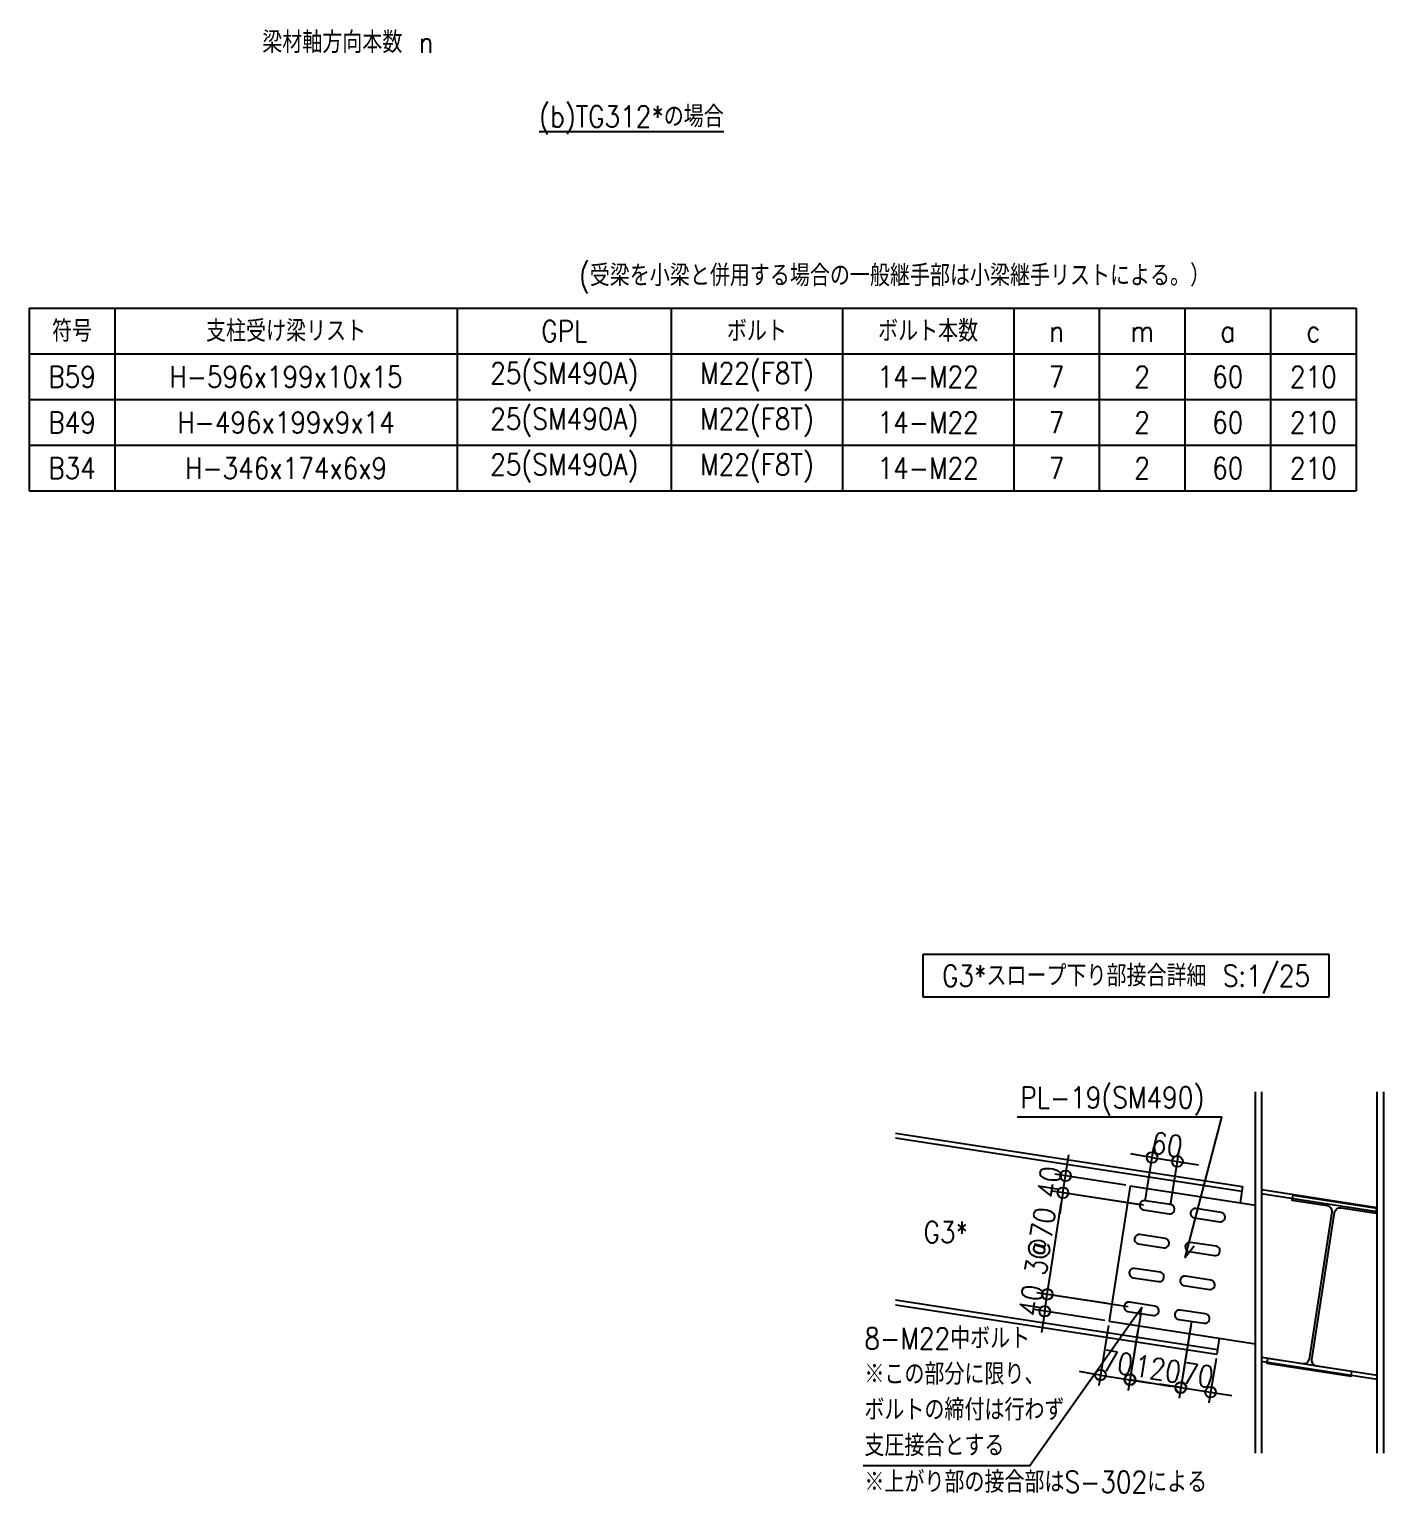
# Model space of a CAD drawing. Extents: x -668440 to 1010955, y -1678500 to 210463.
# Drawn here: x -292544 to -229254, y -1664291 to -1595931 of the extents above; entities that cross this region are included whole.
import ezdxf
from ezdxf.enums import TextEntityAlignment as Align

# ---------------------------------------------------------------- set-up
doc = ezdxf.new("R2010")
doc.units = 0
doc.header["$MEASUREMENT"] = 0
doc.layers.get('0').update_dxf_attribs({"color": 3, "linetype": 'CONTINUOUS'})
doc.layers.get('Defpoints').update_dxf_attribs({"color": 251, "linetype": 'CONTINUOUS'})
for name, color, linetype in [('Sプレート', 1, 'CONTINUOUS'), ('S大梁', 4, 'CONTINUOUS'), ('S柱', 4, 'CONTINUOUS'), ('寸法', 3, 'CONTINUOUS'), ('注記', 3, 'CONTINUOUS')]:
    doc.layers.add(name, color=color, linetype=linetype)
doc.styles.add('DRACAD', font='txt', dxfattribs={"width": 0.85, "bigfont": 'extfont2'})
doc.styles.add('S000', font='simplex.shx', dxfattribs={"width": 0.7, "bigfont": 'extfont2.shx'})
doc.dimstyles.new('S300d', dxfattribs={"dimscale": 300, "dimtxt": 0.999, "dimasz": 0.5, "dimexe": 0, "dimexo": 0.25, "dimgap": 0.1, "dimtad": 1, "dimdec": 0, "dimlfac": 0.8, "dimzin": 0, "dimdsep": 46, "dimtxsty": 'S000', "dimblk": 'ORIGIN', "dimcen": 1, "dimclrd": 256, "dimclre": 256, "dimclrt": 256, "dimadec": 0, "dimazin": 0, "dimtfac": 1, "dimtdec": 0, "dimtix": 1, "dimtmove": 2, "dimatfit": 3, "dimldrblk": 'OPEN30', "dimfxl": 1, "dimtolj": 1, "dimtzin": 0, "dimlwd": -1, "dimlwe": -1, "dimarcsym": 0})

# ---------------------------------------------------------------- blocks, each defined once
blk = doc.blocks.new('*T10398')
at = {"color": 0, "linetype": 'ByBlock', "lineweight": -2, "transparency": 16777216}
for p, q in [((0, 0), (3100, 0)), ((0, 0), (0, -426.7)), ((200, 0), (200, -426.7)), ((1000, 0), (1000, -426.7)), ((1500, 0), (1500, -426.7)), ((1900, 0), (1900, -426.7)), ((2300, 0), (2300, -426.7)), ((2500, 0), (2500, -426.7)), ((2700, 0), (2700, -426.7)), ((2900, 0), (2900, -426.7)), ((3100, 0), (3100, -426.7)), ((0, -106.7), (3100, -106.7)), ((0, -213.3), (3100, -213.3)), ((0, -320), (3100, -320)), ((0, -426.7), (3100, -426.7))]:
    blk.add_line(p, q, dxfattribs=at)
at = {"color": 0, "transparency": 16777216, "char_height": 50, "attachment_point": 5, "style": 'DRACAD'}
for s, insert, width in [('符号', (100, -53.3), 199.88), ('支柱受け梁リスト', (600, -53.3), 799.88), ('GPL', (1250, -53.3), 499.88), ('ボルト', (1700, -53.3), 399.88), ('ボルト本数', (2100, -53.3), 399.88), ('n', (2400, -53.3), 199.88), ('m', (2600, -53.3), 199.88), ('a', (2800, -53.3), 199.88), ('c', (3000, -53.3), 199.88), ('B59', (100, -160), 199.88), ('H-596x199x10x15', (600, -160), 799.88), ('25(SM490A)', (1250, -160), 499.88), ('M22(F8T)', (1700, -160), 399.88), ('14-M22', (2100, -160), 399.88), ('7', (2400, -160), 199.88), ('2', (2600, -160), 199.88), ('60', (2800, -160), 199.88), ('210', (3000, -160), 199.88), ('25(SM490A)', (1250, -266.7), 499.88), ('M22(F8T)', (1700, -266.7), 399.88), ('B49', (100, -266.7), 199.88), ('H-496x199x9x14', (600, -266.7), 799.88), ('14-M22', (2100, -266.7), 399.88), ('7', (2400, -266.7), 199.88), ('2', (2600, -266.7), 199.88), ('60', (2800, -266.7), 199.88), ('210', (3000, -266.7), 199.88), ('25(SM490A)', (1250, -373.3), 499.88), ('M22(F8T)', (1700, -373.3), 399.88), ('B34', (100, -373.3), 199.88), ('H-346x174x6x9', (600, -373.3), 799.88), ('14-M22', (2100, -373.3), 399.88), ('7', (2400, -373.3), 199.88), ('2', (2600, -373.3), 199.88), ('60', (2800, -373.3), 199.88), ('210', (3000, -373.3), 199.88)]:
    blk.add_mtext(s, dxfattribs=dict(at, insert=insert, width=width))
blk = doc.blocks.new('転落防止柵詳細')
blk.add_blockref('*T10398', (-406.81886, -4146.08918))
at = {"layer": '注記', "linetype": 'Continuous', "style": 'DRACAD', "width": 0.85}
blk.add_text('梁材軸方向本数 n', height=50, dxfattribs=at).set_placement((337.4825, -3499.90933), align=Align.TOP_CENTER)
blk.add_text('(受梁を小梁と併用する場合の一般継手部は小梁継手リストによる。）', height=50, dxfattribs=at).set_placement((877.29666, -4094.4933))
at = {"layer": '注記', "insert": (1000, -3673.13607), "char_height": 50, "attachment_point": 2, "style": 'DRACAD'}
blk.add_mtext('{\\L(b)TG312*の場合}', dxfattribs=at)
blk = doc.blocks.new('_ORIGIN')
at = {"color": 0, "linetype": 'ByBlock', "lineweight": -2}
blk.add_line((0, 0), (-1, 0), dxfattribs=at)
blk.add_circle((0, 0), 0.5, dxfattribs=at)
blk = doc.blocks.new('*D10551')
at = {"layer": 'Defpoints', "color": 0}
for p in [(55783.6, -627238.5), (55973.8, -627267.8), (55945.5, -627506.3)]:
    blk.add_point(p, dxfattribs=at)
at = {"layer": '寸法'}
for p, q in [((55963.9, -627266.3), (55758.9, -627234.7)), ((55750.9, -627451), (55779.8, -627263.2)), ((55935.6, -627504.8), (55722.3, -627471.9))]:
    blk.add_line(p, q, dxfattribs=at)
at = {"layer": '寸法', "linetype": 'ByBlock', "xscale": 25, "yscale": 25, "zscale": 25}
for p, rotation in [((55783.6, -627238.5), 81.23909358387694), ((55747, -627475.7), 261.2390935838769)]:
    blk.add_blockref('_ORIGIN', p, dxfattribs=dict(at, rotation=rotation))
at = {"layer": '寸法', "insert": (55730.7, -627351.8), "char_height": 50, "attachment_point": 5, "rotation": 81.2391, "style": 'DRACAD'}
blk.add_mtext('\\A1;3@70', dxfattribs=at)
blk = doc.blocks.new('_Open30')
at = {"color": 0, "linetype": 'ByBlock', "lineweight": -2}
for p, q in [((-1, 0.27), (0, 0)), ((0, 0), (-1, -0.27)), ((0, 0), (-1, 0))]:
    blk.add_line(p, q, dxfattribs=at)
blk = doc.blocks.new('*D10552')
at = {"layer": 'Defpoints', "color": 0}
for p in [(55789.7, -627199), (55940.3, -627222.2), (55982, -627269.1)]:
    blk.add_point(p, dxfattribs=at)
at = {"layer": '寸法'}
for p, q in [((55793.5, -627174.3), (55797.3, -627149.6)), ((55930.5, -627220.7), (55765, -627195.2)), ((55783.6, -627238.5), (55789.7, -627199)), ((55972.1, -627267.6), (55758.9, -627234.7)), ((55779.8, -627263.2), (55776, -627287.9))]:
    blk.add_line(p, q, dxfattribs=at)
at = {"layer": '寸法', "linetype": 'ByBlock', "xscale": 25, "yscale": 25, "zscale": 25}
for p, rotation in [((55789.7, -627199), 261.23909358386), ((55783.6, -627238.5), 81.23909358386003)]:
    blk.add_blockref('_ORIGIN', p, dxfattribs=dict(at, rotation=rotation))
at = {"layer": '寸法', "insert": (55752.1, -627213.4), "char_height": 50, "attachment_point": 5, "rotation": 81.2391, "style": 'DRACAD'}
blk.add_mtext('\\A1;40', dxfattribs=at)
blk = doc.blocks.new('*D10553')
at = {"layer": 'Defpoints', "color": 0}
for p in [(55747, -627475.7), (55897.7, -627498.9), (55891.6, -627538.5)]:
    blk.add_point(p, dxfattribs=at)
at = {"layer": '寸法'}
for p, q in [((55750.9, -627451), (55754.7, -627426.3)), ((55887.8, -627497.4), (55722.3, -627471.9)), ((55741, -627515.3), (55747, -627475.7)), ((55881.7, -627537), (55716.2, -627511.4)), ((55737.1, -627540), (55733.3, -627564.7))]:
    blk.add_line(p, q, dxfattribs=at)
at = {"layer": '寸法', "linetype": 'ByBlock', "xscale": 25, "yscale": 25, "zscale": 25}
for p, rotation in [((55747, -627475.7), 261.2390935838593), ((55741, -627515.3), 81.23909358385932)]:
    blk.add_blockref('_ORIGIN', p, dxfattribs=dict(at, rotation=rotation))
at = {"layer": '寸法', "insert": (55709.4, -627490.2), "char_height": 50, "attachment_point": 5, "rotation": 81.2391, "style": 'DRACAD'}
blk.add_mtext('\\A1;40', dxfattribs=at)
blk = doc.blocks.new('*D10554')
at = {"layer": 'Defpoints', "color": 0}
for p in [(56051, -627165.4), (55973.8, -627267.8), (56033.1, -627277)]:
    blk.add_point(p, dxfattribs=at)
at = {"layer": '寸法'}
for p, q in [((55975.4, -627258), (55995.8, -627131.2)), ((55967.1, -627151.9), (55942.4, -627147.9)), ((55991.8, -627155.9), (56051, -627165.4)), ((56034.6, -627267.1), (56055, -627140.7)), ((56075.7, -627169.4), (56100.4, -627173.3))]:
    blk.add_line(p, q, dxfattribs=at)
at = {"layer": '寸法', "linetype": 'ByBlock', "xscale": 25, "yscale": 25, "zscale": 25}
for p, rotation in [((55991.8, -627155.9), 350.8584919116615), ((56051, -627165.4), 170.8584919116615)]:
    blk.add_blockref('_ORIGIN', p, dxfattribs=dict(at, rotation=rotation))
at = {"layer": '寸法', "insert": (56027, -627126.1), "char_height": 50, "attachment_point": 5, "rotation": 350.8585, "style": 'DRACAD'}
blk.add_mtext('\\A1;60', dxfattribs=at)
blk = doc.blocks.new('*D10555')
at = {"layer": 'Defpoints', "color": 0}
for p in [(55966.9, -627509.6), (55891.6, -627538.5), (55940.2, -627675.3)]:
    blk.add_point(p, dxfattribs=at)
at = {"layer": '寸法'}
for p, q in [((55890, -627548.3), (55867.4, -627688.9)), ((55965.3, -627519.5), (55936.2, -627700)), ((55846.7, -627660.3), (55822, -627656.3)), ((55871.4, -627664.2), (55940.2, -627675.3)), ((55964.9, -627679.3), (55989.6, -627683.2))]:
    blk.add_line(p, q, dxfattribs=at)
at = {"layer": '寸法', "linetype": 'ByBlock', "xscale": 25, "yscale": 25, "zscale": 25}
for p, rotation in [((55871.4, -627664.2), 350.8584919116622), ((55940.2, -627675.3), 170.8584919116622)]:
    blk.add_blockref('_ORIGIN', p, dxfattribs=dict(at, rotation=rotation))
at = {"layer": '寸法', "insert": (55911.3, -627635.2), "char_height": 50, "attachment_point": 5, "rotation": 350.8585, "style": 'DRACAD'}
blk.add_mtext('\\A1;70', dxfattribs=at)
blk = doc.blocks.new('*D10556')
at = {"layer": 'Defpoints', "color": 0}
for p in [(56085.5, -627527.9), (56142.8, -627615.6), (56128.5, -627704.3)]:
    blk.add_point(p, dxfattribs=at)
at = {"layer": '寸法'}
for p, q in [((56083.9, -627537.8), (56054.9, -627717.8)), ((56141.2, -627625.5), (56124.5, -627729)), ((56034.2, -627689.2), (56009.5, -627685.2)), ((56058.9, -627693.1), (56128.5, -627704.3)), ((56153.2, -627708.3), (56177.8, -627712.3))]:
    blk.add_line(p, q, dxfattribs=at)
at = {"layer": '寸法', "linetype": 'ByBlock', "xscale": 25, "yscale": 25, "zscale": 25}
for p, rotation in [((56058.9, -627693.1), 350.858491911659), ((56128.5, -627704.3), 170.858491911659)]:
    blk.add_blockref('_ORIGIN', p, dxfattribs=dict(at, rotation=rotation))
at = {"layer": '寸法', "insert": (56099.2, -627664.2), "char_height": 50, "attachment_point": 5, "rotation": 350.8585, "style": 'DRACAD'}
blk.add_mtext('\\A1;70', dxfattribs=at)
blk = doc.blocks.new('*D10557')
at = {"layer": 'Defpoints', "color": 0}
for p in [(56083.6, -627539.9), (55960.5, -627549.1), (56058.8, -627693.9)]:
    blk.add_point(p, dxfattribs=at)
at = {"layer": '寸法'}
for p, q in [((55958.9, -627559), (55936.3, -627699.5)), ((56082, -627549.8), (56054.9, -627718.6)), ((55965, -627678.8), (56034.1, -627690))]:
    blk.add_line(p, q, dxfattribs=at)
at = {"layer": '寸法', "linetype": 'ByBlock', "xscale": 25, "yscale": 25, "zscale": 25}
for p, rotation in [((55940.3, -627674.8), 170.8584919116614), ((56058.8, -627693.9), 350.8584919116614)]:
    blk.add_blockref('_ORIGIN', p, dxfattribs=dict(at, rotation=rotation))
at = {"layer": '寸法', "insert": (56005.1, -627649.8), "char_height": 50, "attachment_point": 5, "rotation": 350.8585, "style": 'DRACAD'}
blk.add_mtext('\\A1;120', dxfattribs=at)
blk = doc.blocks.new('スロープ部接合部詳細')
at = {"layer": 'Sプレート'}
for p, q in [((55940.3, -627222.2), (55891.6, -627538.5)), ((55940.3, -627222.2), (56233.1, -627267.3)), ((56246.7, -627240.1), (56518.1, -627281.9)), ((56248.1, -627231.2), (56518.1, -627272.8)), ((56034.7, -627266.1), (55975.4, -627257)), ((56153.3, -627284.4), (56094, -627275.2)), ((55972.1, -627278.7), (56031.4, -627287.8)), ((56090.7, -627297), (56150, -627306.1)), ((56022.6, -627345.2), (55963.3, -627336)), ((55959.9, -627357.8), (56019.2, -627366.9)), ((56078.5, -627376), (56137.8, -627385.2)), ((56141.2, -627363.4), (56081.9, -627354.3)), ((55947.7, -627436.8), (56007, -627446)), ((56010.4, -627424.2), (55951.1, -627415.1)), ((56129, -627442.5), (56069.7, -627433.4)), ((56066.3, -627455.1), (56125.6, -627464.3)), ((55998.2, -627503.3), (55938.9, -627494.2)), ((56116.8, -627521.6), (56057.5, -627512.4)), ((55891.6, -627538.5), (56233.1, -627591.1)), ((55935.5, -627515.9), (55994.8, -627525)), ((56054.1, -627534.2), (56113.4, -627543.3)), ((56246.7, -627631.6), (56518.1, -627673.5)), ((56248.1, -627622.8), (56518.1, -627664.4))]:
    blk.add_line(p, q, dxfattribs=at)
for centre, start, end in [((55973.8, -627267.8), 81.2391, 261.2391), ((56033.1, -627277), 261.2391, 81.2391), ((56092.4, -627286.1), 81.2391, 261.2391), ((56151.7, -627295.2), 261.2391, 81.2391), ((55961.6, -627346.9), 81.2391, 261.2391), ((56020.9, -627356), 261.2391, 81.2391), ((56080.2, -627365.2), 81.2391, 261.2391), ((56139.5, -627374.3), 261.2391, 81.2391), ((55949.4, -627426), 81.2391, 261.2391), ((56008.7, -627435.1), 261.2391, 81.2391), ((56068, -627444.2), 81.2391, 261.2391), ((56127.3, -627453.4), 261.2391, 81.2391), ((55937.2, -627505), 81.2391, 261.2391), ((55996.5, -627514.2), 261.2391, 81.2391), ((56055.8, -627523.3), 81.2391, 261.2391), ((56115.1, -627532.4), 261.2391, 81.2391)]:
    blk.add_arc(centre, 11, start, end, dxfattribs=at)
at = {"layer": 'S大梁'}
for p, q in [((55392.3, -627099.3), (56203.1, -627224.2)), ((55392.3, -627110.4), (56201.4, -627235.1)), ((56203.1, -627224.2), (56197.3, -627261.8)), ((55392.3, -627488.8), (56144.4, -627604.8)), ((55392.3, -627500), (56142.8, -627615.6)), ((56148.5, -627578.1), (56142.8, -627615.6))]:
    blk.add_line(p, q, dxfattribs=at)
blk.add_lwpolyline([(56517, -627275.3), (56320.3, -627244.9), (56318.6, -627255.8), (56400.6, -627268.5, -0.414214), (56411.5, -627283.3), (56358.5, -627627.2, -0.414214), (56343.7, -627638.1), (56261.6, -627625.5), (56260, -627636.3), (56456.6, -627666.6), (56458.3, -627655.8), (56376.3, -627643.1, -0.414214), (56365.4, -627628.3), (56418.4, -627284.4, -0.414214), (56433.3, -627273.5), (56515.3, -627286.1)], format="xyb", close=True, dxfattribs=at)
at = {"layer": 'S柱'}
for p, q in [((56233.1, -627846.7), (56233.1, -627002.5)), ((56248.1, -627846.7), (56248.1, -627002.5)), ((56518.1, -627846.7), (56518.1, -627002.5)), ((56533.1, -627846.7), (56533.1, -627002.5))]:
    blk.add_line(p, q, dxfattribs=at)
at = {"layer": '注記'}
for points in [[(56090.5, -627363.5), (56069.3, -627389.7), (56154.6, -627062), (55676.3, -627062)], [(55964.2, -627524.7), (55967.7, -627506.3), (55706, -627876.6), (55317.2, -627876.6)]]:
    blk.add_lwpolyline(points, dxfattribs=at)
at = {"layer": '注記', "style": 'DRACAD', "width": 0.85}
for s, p in [('PL-19(SM490)', (55683.9, -627041.1)), ('G3*', (55457.9, -627355.8)), ('※上がり部の接合部はS-302による', (55319.7, -627939))]:
    blk.add_text(s, height=50, dxfattribs=at).set_placement(p)
at = {"layer": '注記', "insert": (55931, -626773.2), "char_height": 50, "attachment_point": 8, "style": 'DRACAD', "bg_fill": 16, "box_fill_scale": 1.5, "bg_fill_color": 257, "bg_fill_transparency": 0}
blk.add_mtext('G3*スロープ下り部接合詳細 S:1/25 ', dxfattribs=at)
at = {"layer": '注記', "insert": (55319.7, -627553.6), "char_height": 50, "attachment_point": 1, "style": 'DRACAD'}
blk.add_mtext('8-M22中ボルト\\P※この部分に限り、\\Pボルトの締付は行わず\\P支圧接合とする ', dxfattribs=at)
at = {"layer": '寸法'}
for base, p1, p2, angle, text, picture, middle in [((56051, -627165.4), (55973.8, -627267.8), (56033.1, -627277), 350.8585, '60', '*D10554', (56027, -627126.1)), ((55789.7, -627199), (55982, -627269.1), (55940.3, -627222.2), 81.2391, '40', '*D10552', (55752.1, -627213.4)), ((55783.6, -627238.5), (55945.5, -627506.3), (55973.8, -627267.8), 81.2391, '3@70', '*D10551', (55730.7, -627351.8)), ((55747, -627475.7), (55891.6, -627538.5), (55897.7, -627498.9), 81.2391, '40', '*D10553', (55709.4, -627490.2)), ((55940.2, -627675.3), (55891.6, -627538.5), (55966.9, -627509.6), 350.8585, '70', '*D10555', (55911.3, -627635.2)), ((56058.8, -627693.9), (55960.5, -627549.1), (56083.6, -627539.9), 350.8585, '120', '*D10557', (56005.1, -627649.8)), ((56128.5, -627704.3), (56085.5, -627527.9), (56142.8, -627615.6), 350.8585, '70', '*D10556', (56099.2, -627664.2))]:
    dim = blk.add_linear_dim(base=base, p1=p1, p2=p2, angle=angle, text=text, dimstyle='S300d', override={"dimscale": 1, "dimtxt": 50, "dimasz": 25, "dimexe": 25, "dimexo": 10, "dimgap": 10, "dimtad": 1, "dimjust": 0, "dimlfac": 1, "dimtxsty": 'DRACAD', "dimclrt": 256, "dimtofl": 1, "dimtmove": 2}, dxfattribs=at)
    dim.commit()
    dim.dimension.update_dxf_attribs({"geometry": picture, "text_midpoint": middle})

msp = doc.modelspace()

# ---------------------------------------------------------------- block references
at = {"xscale": 20, "yscale": 20, "zscale": 20}
for name, p in [('転落防止柵詳細', (-284407.58089, -1526040.33646)), ('スロープ部接合部詳細', (-1359914.96881, 10894490.09479))]:
    msp.add_blockref(name, p, dxfattribs=at)

doc.saveas('drawing.dxf')
